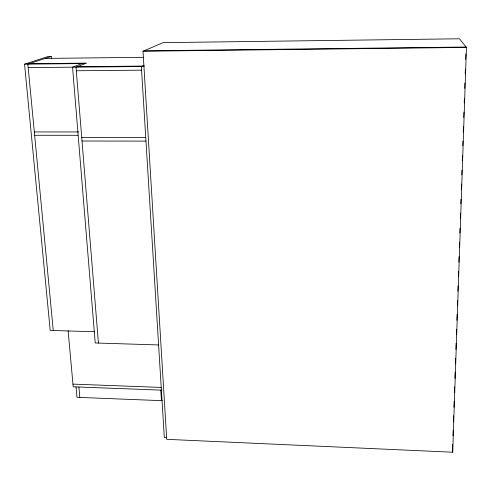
<?xml version="1.0" encoding="UTF-8"?>
<svg xmlns="http://www.w3.org/2000/svg" width="491" height="491" viewBox="0 0 491 491"><rect width="100%" height="100%" fill="white"/><g stroke="black" fill="none" stroke-linecap="round" stroke-linejoin="round"><path stroke-width="0.74" d="M452.671 444.294L452.702 452.217L166.731 439.335L143.004 51.248L163.055 42.649L459.484 38.783L466.45 47.418L452.702 452.217M452.954 435.873L453.144 430.337M453.426 421.91L453.635 415.779M453.923 407.346L454.132 401.221M454.414 392.788L454.617 386.883M454.899 378.463L455.114 372.098M455.39 363.917L455.58 358.301M455.887 349.377L456.09 343.252M456.378 334.831L456.569 329.185M456.869 320.285L457.078 314.166M457.36 305.746L457.544 300.382M457.858 291.2L458.035 285.842M458.349 276.66L458.526 271.296M458.84 262.114L459.024 256.75M459.33 247.574L459.515 242.21M459.822 233.029L459.981 228.432M460.319 218.489L460.497 213.119M460.81 203.943L460.963 199.34M461.301 189.403L461.485 184.033M461.792 174.857L461.951 170.254M462.289 160.318L462.442 155.708M462.78 145.772L462.933 141.169M463.246 131.999L463.43 126.623M463.737 117.453L463.921 112.077M464.228 102.914L464.388 98.298M464.725 88.368L464.903 82.991M465.216 73.828L465.37 69.213M465.707 59.282L465.891 53.906M144.102 65.193L141.353 66.531L164.319 437.506L166.848 437.616M81.985 63.578L72.551 67.193L95.229 342.976L158.593 344.952M51.395 58.791L51.193 56.502L27.858 64.125L53.261 330.511M94.254 331.726L50.205 330.418L24.55 64.155L48.087 56.533L51.193 56.502M143.937 50.843L466.125 47.013M143.004 51.248L466.45 47.418M45.368 58.404L143.795 57.324M29.165 63.695L86.453 63.112L76.013 67.157L98.427 343.074M24.55 64.155L85.348 63.542M77.185 66.702L142.292 66.076M28.19 67.586L144.182 66.506M76.308 70.759L141.58 70.17M34.327 131.944L78.523 131.944M34.646 135.277L78.032 135.295M81.733 137.572L145.759 137.627M82.015 141.021L145.974 141.113M72.95 384.115L161.165 387.424M162.055 390.167L73.196 386.804L68.114 330.738M162.306 400.687L76.983 397.323L76.05 386.908M78.904 387.018L79.824 397.434M160.796 390.124L161.453 400.65"/></g></svg>
